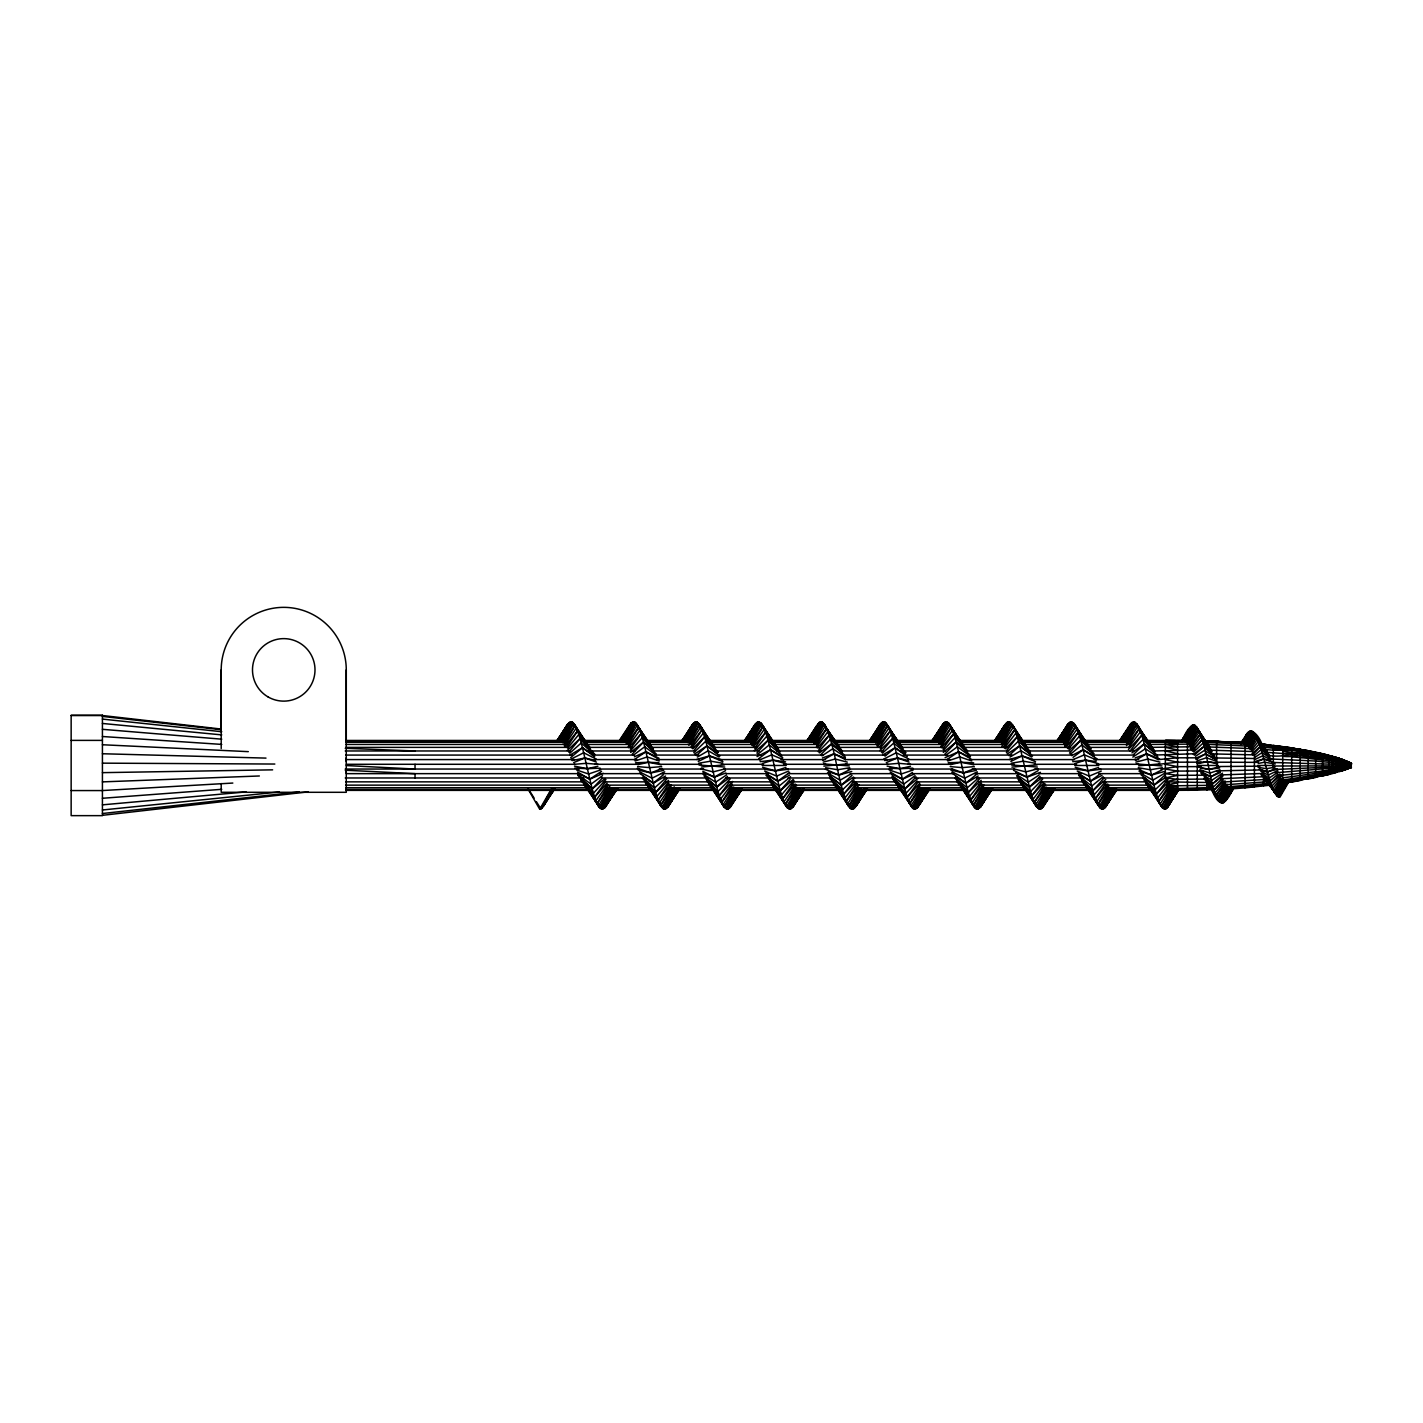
<?xml version="1.0" encoding="UTF-8"?>
<svg xmlns="http://www.w3.org/2000/svg" width="1423" height="1423" viewBox="0 0 1423 1423"><rect width="100%" height="100%" fill="white"/><g stroke="black" fill="none" stroke-linecap="round" stroke-linejoin="round"><path stroke-width="1.5" d="M221.205 783.557L221.205 792.291L346.269 792.309L346.269 669.877A62.523 62.523 0 0 0 283.728 607.354A62.523 62.523 0 0 0 221.205 669.877L221.205 748.569M626.422 732.329L631.296 722.777L634.96 722.173L647.554 741.294L636.188 723.293L624.146 741.934M587.059 787.862L598.336 805.916L602 809.225L605.664 806.681L611.908 795.119M900.812 789.658L913.406 808.762L917.07 808.175L921.944 798.623M876.764 731.635L881.655 722.546L885.319 722.35L899.798 743.767M1244.04 740.405C1248.167 723.275 1258.821 733.699 1262.699 746.399M712.781 789.231L724.111 807.037L727.776 809.189L730.212 807.357L741.098 789.783M1025.414 789.231L1036.744 807.037L1040.409 809.189L1042.846 807.357L1053.714 789.783M1127.105 730.977L1130.769 723.596L1134.433 721.835L1149.339 743.5L1136.87 723.916L1124.828 742.219M528.129 789.178L539.708 809.242L542.163 807.926L545.827 801.256M682.702 740.298L692.361 724.645L696.025 721.71L699.689 724.645L711.731 743.268M794.39 787.702L836.582 787.702L848.677 806.307L852.341 809.242L856.006 806.307L866.856 788.876M995.335 740.298L1004.994 724.645L1008.658 721.71L1012.322 724.645L1024.364 743.268M556.944 741.33L567.795 723.916L571.459 721.763L573.914 723.596L587.165 743.767M648.568 787.186L661.837 807.357L664.274 809.189L667.938 807.037L678.789 789.623M961.201 787.186L974.453 807.357L976.907 809.189L980.572 807.037L991.422 789.623M1168.621 805.56L1178.831 789.267L1167.714 807.09L1165.028 809.242L1161.31 806.307L1149.25 787.684M744.442 741.543L754.652 725.036L758.317 721.728L761.963 724.271L773.258 742.664M777.42 791.811L775.144 788.164L786.403 806.681L790.067 809.225L793.714 805.916L803.924 789.409M1057.076 741.543L1067.268 725.036L1070.932 721.728L1074.596 724.271L1085.874 742.664M1112.715 788.591L1100.246 808.175L1087.777 788.164L1101.455 809.029L1105.12 807.659L1111.363 797.04M1245.908 745.19L1253.023 731.618L1261.187 744.389M1243.328 742.788L1249.43 731.244L1241.247 743.891M1288.438 782.454L1279.953 797.165L1278.156 796.738L1286.285 781.476M622.865 742.023L633.751 721.728L636.01 725.41M612.886 788.929L602 809.225L614.469 788.965M737.452 788.822L726.548 809.118L724.289 805.436L726.548 809.118L739.035 788.965M810.914 742.13L821.818 721.835L836.76 743.571M935.48 742.023L946.366 721.728L948.821 723.293L960.187 741.294L948.821 723.293L936.779 741.934M925.501 788.929L914.615 809.225L927.085 788.965M1050.067 788.822L1039.181 809.118L1034.646 801.736M1123.547 742.13L1134.433 721.835L1141.246 732.898M536.4 801.7L540.936 808.922L551.341 789.605M686.722 741.596L697.252 722.03L702.909 731.244M747.786 741.294L758.317 721.728L746.968 740.173M800.58 789.658L790.067 809.225L802.536 788.929M848.197 803.177L851.114 808.922L861.644 789.338M863.974 789.605L853.569 808.922L866.038 788.662M999.355 741.596L1009.868 722.03L1013.283 727.562M1060.42 741.294L1070.932 721.728L1059.601 740.173M1113.195 789.658L1102.683 809.225L1115.152 788.929M1174.26 789.338L1163.747 808.922L1176.27 789.089M559.719 741.294L570.249 721.835L558.901 740.28M562.174 741.828L572.686 722.35L580.62 735.175M673.577 789.125L663.047 808.602L651.716 790.263M676.014 789.658L665.502 809.118L677.971 788.822M872.352 741.294L882.865 721.835L871.534 740.28M874.789 741.828L885.319 722.35L897.788 742.504M986.192 789.125L975.68 808.602L963.211 788.431M988.647 789.658L978.117 809.118L990.586 788.822M684.285 741.365L694.798 722.03L683.467 740.458M750.241 742.095L760.754 722.777L773.223 742.788L761.963 724.271L750.686 742.664M798.143 788.84L787.613 808.175L779.679 795.439M996.918 741.365L1007.431 722.03L996.1 740.458M1062.856 742.095L1073.369 722.777L1085.838 742.788L1074.596 724.271L1063.319 742.664M1110.758 788.84L1100.246 808.175L1092.882 794.941M1211.009 788.04C1219.724 810.487 1225.79 804.351 1233.848 787.435M1227.924 786.243L1218.906 800.687C1207.291 791.099 1204.143 689.123 1182.406 740.013L1187.476 733.468L1182.566 740.227M1185.572 741.614L1194.662 725.019L1196.885 728.701M1176.465 789.658L1165.935 808.94L1178.191 788.627M625.675 742.432L636.188 723.293L644.601 738.199M610.076 788.52L599.545 807.659L588.215 789.64M739.515 789.445L729.003 808.602L741.472 788.431M808.851 741.49L819.363 722.35L821.818 721.835L825.215 727.366M938.291 742.432L948.821 723.293L956.185 736.331M922.691 788.52L912.179 807.659L900.848 789.64L861.022 789.48M1052.148 789.445L1041.618 808.602L1054.087 788.431M1121.484 741.49L1131.996 722.35L1120.666 740.672M1243.257 743.678L1250.319 730.835M1184.292 740.405L1192.865 724.823L1182.833 741.33M1230.166 787.559L1221.592 803.123L1230.504 788.449M1231.962 787.435L1223.389 802.928L1232.3 788.2M621.833 739.8L631.296 722.777L619.966 740.974L625.124 734.09M614.949 789.267L604.437 808.175L616.906 788.164L605.664 806.681M734.624 788.129L724.111 807.037L711.607 787.381M813.743 742.824L824.255 723.916C837.026 749.761 836.368 780.249 848.677 806.307L860.719 788.378M934.466 739.8L943.929 722.777L946.366 721.728L935.036 740.138M927.583 789.267L917.07 808.175L929.539 788.164L918.28 806.681M1047.257 788.129L1036.744 807.037L1024.24 787.381M1126.358 742.824L1136.87 723.916L1144.234 736.74M689.177 743.268L699.689 724.645L708.672 739.942M746.399 740.067L755.862 723.293L744.531 741.312M803.017 789.018L792.504 807.659L803.835 789.64M859.19 787.684L848.677 806.307L839.695 790.992M1001.792 743.268L1012.322 724.645L1021.287 739.942M1059.032 740.067L1068.495 723.293L1057.164 741.312M1115.65 789.018L1105.12 807.659L1116.468 789.64M1171.823 787.684L1161.31 806.307L1151.207 789.089M1187.885 741.899L1196.458 726.744L1206.491 742.806M1246.406 745.705L1253.912 732.525L1262.201 745.705M1228.369 786.83L1219.796 801.843L1211.507 788.698M558.332 740.387L567.795 723.916L557.603 739.942L566.585 725.908M564.611 743.767L575.123 725.463L586.347 744.158M671.122 787.186L660.61 805.489L651.645 790.53L661.837 807.357L674.235 786.794M870.965 740.387L880.428 723.916L870.218 739.942L879.201 725.908M877.244 743.767L887.756 725.463L897.86 742.29L886.529 723.596L875.252 742.29M983.755 787.186L973.243 805.489L963.14 788.662L974.453 807.357L985.748 788.662M1182.495 741.098L1191.069 726.21L1182.157 740.405M1287.495 782.223L1278.156 796.738L1277.249 796.062L1285.841 781.138M560.84 740.12L571.459 721.763L573.594 725.428M539.708 809.242L551.288 789.178M685.406 740.102L696.025 721.71M664.274 809.189L675.961 788.982M727.776 809.189L739.462 788.982M809.972 740.12L820.591 721.763M873.473 740.12L884.092 721.763M852.341 809.242L863.921 789.178M942.702 724.271L932.51 740.956L943.929 722.777L932.599 740.974M998.039 740.102L1008.658 721.71M988.576 788.982L976.907 809.189L974.773 805.525M1040.409 809.189L1052.077 788.982M1122.605 740.12L1133.224 721.763M1184.203 741.276L1193.755 724.734M1165.028 809.242L1176.483 789.409M1243.791 743.642L1251.226 730.764M1222.482 803.195L1230.984 788.484M1232.692 788.324L1225.185 801.309L1234.097 787.097M621.904 740.227L632.524 721.923M603.21 809.029L614.896 788.893M747.858 742.041L759.526 721.923L762.71 727.402M800.509 788.893L788.84 809.029L785.656 803.55M934.537 740.227L945.157 721.923M915.843 809.029L927.529 788.893M1060.473 742.041L1072.159 721.923L1074.276 725.57M1113.142 788.893L1101.455 809.029L1097.222 801.718M1178.44 788.627L1167.714 807.09L1178.867 789.196M623.292 742.183L634.96 722.173L640.279 731.28M612.459 788.751L600.773 808.762L593.338 796.044M746.47 740.369L757.089 722.173M791.277 808.762L802.963 788.751M935.907 742.183L947.593 722.173L956.096 736.74M925.075 788.751L913.406 808.762L909.155 801.487M1059.103 740.369L1069.705 722.173M1103.91 808.762L1115.579 788.751M553.476 789.089L543.373 806.307L554.223 789.552M683.396 739.942L692.361 724.645L681.528 741.401L691.151 726.868M751.967 745.51L763.19 726.388L775.233 744.318M796.4 785.443L785.176 804.564L786.403 806.681L797.68 788.289M866.109 789.089L856.006 806.307L866.838 789.552M996.011 739.942L1004.994 724.645L994.143 741.401L1003.766 726.868M1064.6 745.51L1075.824 726.388L1087.866 744.318M1109.015 785.443L1097.809 804.564L1099.018 806.681L1110.296 788.289M558.403 740.583L569.022 722.546M666.711 808.406L678.397 788.555L667.938 807.037L679.269 789.231M737.007 788.555L725.339 808.406L715.787 792.166M811.359 742.397L823.028 722.546L828.346 731.564M871.036 740.583L881.655 722.546M979.344 808.406L991.031 788.555L980.572 807.037L991.902 789.231M1049.64 788.555L1037.954 808.406L1027.353 790.37M1123.974 742.397L1135.661 722.546L1144.145 736.972M1182.406 741.561L1191.958 725.321M1185.999 741.934L1195.551 725.694L1205.103 741.934M1166.824 808.211L1178.511 788.378M1229.187 788.235L1220.685 802.661L1215.384 793.643M1224.278 802.287L1232.78 787.862M542.163 807.926L553.44 788.982M683.431 740.085L693.588 723.026M687.184 741.97L698.462 723.026L708.618 740.085M840.868 792.771L849.905 807.926L861.182 788.982M854.778 807.926L866.056 788.982M996.064 740.085L1006.203 723.026M999.818 741.97L1011.095 723.026L1021.252 740.085M1156.881 798.463L1162.52 807.926L1173.797 788.982M628.539 744.211L638.625 727.402L637.415 725.036L626.12 743.091M608.332 784.873L597.109 803.55L598.336 805.916L609.613 787.862M941.154 744.211L951.258 727.402L950.03 725.036L938.753 743.091M919.827 786.741L909.742 803.55L910.951 805.916L922.246 787.862M562.619 742.29L573.914 723.596L585.191 742.29M730.212 807.357L742.29 789.018M818.154 723.596L807.997 740.422L819.363 722.35L808.033 740.672M1042.846 807.357L1054.905 789.018M1130.769 723.596L1119.919 740.102M1279.046 797.111L1287.975 782.419M1189.094 744.941L1198.255 729.963L1207.718 744.016M1184.63 741.419L1194.662 725.019L1196.796 728.896M1244.325 743.784L1252.115 731.031L1256.402 738.786M630.087 724.271L619.218 740.725M1249.643 748.445L1256.598 737.078L1254.819 733.752L1246.922 746.399M540.936 808.922L553.405 788.662M622.402 740.138L633.751 721.728M616.977 788.182L606.874 804.564L617.724 788.431M731.778 786.065L721.674 802.447L722.902 805.044L734.179 787.381M816.606 744.887L826.692 728.505L838.734 745.563M929.61 788.182L919.507 804.564L930.34 788.431M1045.514 784.251L1034.29 802.447L1035.517 805.044L1046.794 787.381M1129.222 744.887L1139.325 728.505L1138.098 725.908L1126.82 743.571M1227.142 784.322L1217.999 799.157L1209.71 786.99M810.47 740.156L821.818 721.835L823.917 725.712M1051.65 788.965L1039.181 809.118L1036.033 803.284M1123.103 740.156L1134.433 721.835M684.783 742.059L697.252 722.03L701.45 729.768M997.398 742.059L1009.868 722.03L1013.034 727.829M1246.726 734.446L1240.536 743.18M744.496 741.294L754.652 725.036M793.714 805.916L803.87 789.658M1057.111 741.294L1067.268 725.036M1106.347 805.916L1116.504 789.658L1113.942 793.447M1182.264 740.12L1190.162 727.473M1188.33 742.61L1197.348 728.185M1240.856 743.891L1247.633 733.058M1226.075 799.975L1233.972 787.346M1282.692 779.306L1274.563 792.291L1277.249 796.062L1276.342 792.718M1285.378 780.658L1276.36 795.101L1268.462 782.472M560.217 742.166L572.686 722.35L579.001 733.841M675.516 788.769L663.047 808.602L658.849 800.936M872.85 742.166L885.319 722.35L889.517 730.017M851.114 808.922L863.601 789.089M988.149 788.769L975.68 808.602L970.415 799.032M1241.425 743.215L1248.522 731.991M690.92 747.377L702.126 729.697L699.689 724.645L687.647 742.575M857.446 783.575L846.24 801.256L833.38 783.575M1003.535 747.377L1014.759 729.697L1012.322 724.645L1000.28 742.575M1116.539 789.409L1107.574 803.55L1117.197 789.534M1168.959 785.354L1158.856 801.256L1161.31 806.307L1173.352 788.378M1178.671 789.267L1169.51 803.657L1178.991 789.534M1229.276 786.919L1219.796 801.843L1212.289 788.787M748.285 742.344L760.754 722.777L767.068 734.126M800.082 788.591L787.613 808.175L781.298 796.827M1060.9 742.344L1073.369 722.777L1078.634 732.222M669.166 805.044L679.322 789.142M814.187 743.571L825.482 725.908M981.781 805.044L991.938 789.142M1186.978 741.561L1196.458 726.744L1205.032 741.561M611.605 789.018L599.545 807.659L593.249 796.471M924.221 789.018L912.179 807.659L903.765 792.753M544.6 804.066L554.223 789.374M688.874 745.261L700.916 726.868L711.749 743.411M858.282 787.524L847.45 804.066L836.617 787.524M857.233 804.066L866.856 789.374M1002.717 743.411L1013.532 726.868L1024.364 743.411M1172.107 785.692L1160.083 804.066L1149.25 787.524M1244.84 744.14L1253.023 731.618L1258.092 741.116M566.745 747.466L577.578 730.977L575.123 725.463L563.081 742.984M668.988 783.486L658.173 799.975L660.61 805.489L672.652 787.951M869.578 741.33L876.781 730.337M879.378 747.466L890.193 730.977L887.756 725.463L875.714 742.984M981.621 783.486L970.788 799.975L973.243 805.489L985.285 787.951M736.153 788.733L724.111 807.037L715.698 792.38M807.286 740.102L816.927 725.463L807.286 740.44M812.213 742.219L824.255 723.916L833.718 740.387M1048.787 788.733L1036.744 807.037L1027.281 790.548M931.852 740.725L941.492 726.388L931.852 741.223M564.308 745.812L576.351 727.936L587.183 744.016M671.425 785.14L659.383 803.017L648.568 786.919M732.667 803.017L742.29 788.716M876.942 745.812L888.984 727.936L899.798 744.016M984.058 785.14L972.016 803.017L961.183 786.919M1045.282 803.017L1054.923 788.716M1119.901 740.44L1128.332 727.936M1180.983 741.365L1189.272 729.127L1181.161 741.525M1234.079 787.844L1226.982 798.339L1233.901 787.702M547.019 799.495L554.241 788.876M754.813 748.249L765.627 732.329L763.19 726.388L751.148 743.464M793.554 782.703L782.739 798.623L785.176 804.564L797.218 787.488M1067.446 748.249L1078.26 732.329L1075.824 726.388L1063.781 743.464M1106.169 782.703L1095.354 798.623L1097.809 804.564L1109.851 787.488M1284.933 780.035L1275.453 793.838L1272.037 788.306M743.784 741.419L753.425 727.402M794.941 803.55L804.582 789.534M1056.417 741.419L1066.058 727.402M1190.251 748.658L1200.051 734.481L1210.155 747.715M1248.131 746.221L1255.709 735.282L1262.575 746.221M1226.839 786.385L1217.999 799.157L1211.133 788.217M619.218 741.223L627.632 729.092M608.101 801.861L616.533 789.729M753.585 744.674L764.418 729.092L775.25 744.674M795.991 784.535L783.948 801.861L773.116 786.279M920.734 801.861L929.148 789.729M1065.009 746.417L1077.033 729.092L1087.866 744.674M1107.414 786.279L1096.582 801.861L1085.749 786.279M1189.521 745.937L1199.144 732.062L1208.767 745.937M1225.523 785.194L1217.11 797.325L1208.678 785.194M1224.776 782.863L1216.203 795.155L1206.74 782.863M1188.152 744.407L1198.255 729.963L1207.398 744.407M1250.159 749.619L1257.505 739.16L1256.598 737.078L1248.665 747.306M556.927 740.44L565.358 728.505M670.375 802.447L680.016 788.804M869.56 740.44L876.781 730.212M983.008 802.447L992.649 788.804M605.486 781.903L594.672 797.182L597.109 803.55L609.951 785.87M630.247 749.049L641.079 733.77L638.625 727.402L627.063 743.304M807.268 741.17L814.49 730.977L806.77 741.241M918.12 781.903L907.287 797.182L909.742 803.55L921.304 787.648M942.88 749.049L953.695 733.77L951.258 727.402L939.696 743.304M1119.901 741.17L1125.913 732.667M1282.248 778.399L1273.674 790.476L1274.563 792.291L1283.831 780.124M628.255 746.47L639.852 730.319L651.449 746.47M607.496 784.482L595.881 800.633L584.284 784.482M744.46 741.081L752.198 730.319M796.169 800.633L803.906 789.872M940.87 746.47L952.485 730.319L964.082 746.47M920.112 784.482L908.514 800.633L893.039 779.11M1057.093 741.081L1064.831 730.319M1230.006 792.433L1233.67 787.346M547.108 799.495L554.81 788.876M682.204 740.298L689.924 729.697M858.443 801.256L867.443 788.876M994.837 740.298L1002.539 729.697M1176.216 792.113L1178.671 788.769M729.59 781.672L719.238 795.653L721.674 802.447L733.236 787.044M818.776 749.281L829.129 735.3L841.527 749.903M925.839 793.376L928.419 789.872M1042.205 781.672L1031.853 795.653L1034.29 802.447L1045.869 787.044M1130.111 751.024L1141.762 735.3L1139.325 728.505L1126.482 745.616M557.691 740.28L562.85 733.361M674.182 795.848L679.34 788.947M732.062 783.771L720.447 799.299L708.85 783.771M816.322 747.182L827.919 731.635L839.517 747.182M870.325 740.28L874.184 735.086M985.516 797.574L991.973 788.947M1044.678 783.771L1033.08 799.299L1021.465 783.771M1128.937 747.182L1140.535 731.635L1152.15 747.182M733.877 799.975L741.596 789.712M815.13 743.909L826.692 728.505L837.507 744.994M1046.51 799.975L1054.212 789.712M1119.403 741.241L1125.824 732.685M1176.359 792.131L1178.884 788.787M1230.13 792.362L1234.186 787.097M694.228 750.206L704.581 736.883L702.126 729.697L690.564 744.549M854.156 780.747L843.786 794.07L830.018 778.612M1006.844 750.206L1017.196 736.883L1014.759 729.697L1001.917 746.203M1168.07 779.075L1156.419 794.07L1158.856 801.256L1170.418 786.403M1240.874 743.357L1244.929 738.128M548.335 796.257L553.494 789.64M620.001 740.583L625.142 733.983M609.329 798.623L611.89 795.315M614.469 792.024L617.031 788.716M682.257 741.312L684.837 738.003M691.756 747.929L703.353 733.041L714.951 747.929M856.61 783.006L845.013 797.912L833.416 783.006M859.083 784.749L846.24 801.256L835.408 785.336M925.804 793.66L929.664 788.716M994.873 741.312L1000.031 734.695M1004.371 747.929L1015.986 733.041L1027.584 747.929M1169.244 783.006L1157.646 797.912L1146.031 783.006M1225.683 783.237L1216.203 795.155L1208.856 784.945M1190.571 746.275L1200.051 734.481L1208.625 746.275M565.18 746.257L577.578 730.977L590.42 748.071M670.553 784.696L658.173 799.975L645.331 782.863M745.474 740.565L749.601 735.478M801.523 792.077L804.262 788.68M877.813 746.257L890.193 730.977L903.036 748.071M983.186 784.696L970.788 799.975L956.665 781.156M567.688 748.124L578.787 734.535L577.578 730.977L588.393 746.257M668.063 782.828L656.946 796.418L658.173 799.975L647.358 784.696M880.303 748.124L891.421 734.535L890.193 730.977L901.008 746.257M980.678 782.828L969.579 796.418L970.788 799.975L959.974 784.696M1182.406 741.223L1185.181 737.826M1191.229 749.103L1200.941 737.203L1210.653 749.103M1225.025 780.782L1215.313 792.682L1206.971 782.49L1165.348 781.85L1177.586 779.306L1205.05 779.092M1251.457 749.974L1258.394 741.472L1257.505 739.16L1266.986 751.362M1229.668 791.615L1232.443 788.217M1281.091 778.221L1272.767 788.413L1273.674 790.476L1264.193 778.399M568.791 752.216L580.015 738.555L578.787 734.535L589.905 748.124M666.942 778.737L655.736 792.398L656.946 796.418L645.846 782.828M881.424 752.216L892.648 738.555L891.421 734.535L902.52 748.124M979.575 778.737L968.351 792.398L969.579 796.418L957.074 781.12M1192.599 751.237L1201.848 740.156L1212.04 751.237M1222.98 779.768L1214.406 789.943L1204.214 778.986M753.247 746.95L765.627 732.329L778.488 748.836M795.119 784.002L782.739 798.623L771.177 783.771M1065.88 746.95L1078.26 732.329L1091.103 748.836M1107.752 784.002L1095.354 798.623L1082.512 782.116M754.368 750.615L766.855 736.082L765.627 732.329L775.997 746.328M793.998 780.338L781.512 794.87L782.739 798.623L772.369 784.624M1068.371 748.996L1079.488 736.082L1078.26 732.329L1088.613 746.328M1105.244 781.956L1094.145 794.87L1095.354 798.623L1085.002 784.624M756.858 753.141L768.082 740.28L766.855 736.082L779.359 750.615M790.103 779.413L780.284 790.672L781.512 794.87L770.412 781.956M1069.491 753.141L1080.697 740.28L1079.488 736.082L1090.587 748.996M1104.141 777.812L1092.917 790.672L1094.145 794.87L1081.64 780.338M628.681 747.698L641.079 733.77L653.459 749.049M607.052 783.255L594.672 797.182L580.904 780.195M941.315 747.698L953.695 733.77L967.462 750.757M919.685 783.255L907.287 797.182L894.907 781.903M1252.809 754.848L1260.191 746.719L1258.394 741.472L1266.737 751.664M631.189 749.921L642.289 737.701L641.079 733.77L651.432 747.111M605.949 779.519L593.444 793.234L594.672 797.182L584.319 783.842M943.805 749.921L954.922 737.701L953.695 733.77L964.047 747.111M917.177 781.031L906.077 793.234L907.287 797.182L893.057 778.843M1279.846 774.041L1270.97 783.611L1272.767 788.413L1264.442 778.221M602.036 778.345L592.217 788.893L593.444 793.234L580.958 779.519M632.292 754.101L643.516 742.059L642.289 737.701L653.406 749.921M916.074 776.851L904.85 788.893L906.077 793.234L893.573 779.519M944.925 754.101L956.149 742.059L954.922 737.701L967.409 751.433M732.578 781.458L719.238 795.653L706.84 781.049M817.282 747.911L829.129 735.3L838.947 747.253M1043.717 783.024L1031.853 795.653L1018.085 779.413M1128.421 749.494L1141.762 735.3L1154.16 749.903M1282.07 775.446L1271.877 786.119L1264.727 777.865M1252.009 751.522L1259.302 743.998L1266.452 752.144M730.035 779.128L718.01 791.544L719.238 795.653L709.419 783.682M818.332 751.824L830.356 739.409L842.398 751.824M1042.668 779.128L1030.643 791.544L1031.853 795.653L1022.034 783.682M1132.459 750.259L1142.989 739.409L1141.762 735.3L1151.581 747.253M1223.157 781.014L1214.406 789.943L1205.832 780.266M1191.638 750.472L1201.848 740.156L1210.422 749.725M692.716 748.783L704.581 736.883L718.348 752.34M855.65 782.17L843.786 794.07L833.967 782.792M1005.35 748.783L1017.196 736.883L1029.594 750.793M1168.283 782.17L1156.419 794.07L1144.021 780.16M727.491 776.371L716.783 787.044L718.01 791.544L705.968 779.128M820.875 754.581L831.583 743.909L841.669 752.376M1040.124 776.371L1029.416 787.044L1030.643 791.544L1018.601 779.128M1133.491 754.581L1144.199 743.909L1142.989 739.409L1155.014 751.824M693.766 752.731L705.79 741.152L704.581 736.883L714.399 748.16M854.6 778.221L842.576 789.783L830.534 778.221M1006.381 752.731L1018.423 741.152L1017.196 736.883L1027.015 748.16M1193.719 752.038L1202.737 743.357L1211.756 752.038M1167.234 778.221L1155.191 789.783L1156.419 794.07L1146.6 782.792M1222.535 778.274L1213.517 786.955L1204.481 778.274M567.172 750.597L580.015 738.555L594.832 754.315M668.579 780.338L655.736 792.398L642.378 778.203M879.788 750.597L892.648 738.555L905.989 752.731M981.194 780.338L968.351 792.398L955.011 778.203M696.309 755.631L707.018 745.794L705.79 741.152L717.832 752.731M852.057 775.304L841.349 785.158L829.573 776.246M1008.943 755.631L1019.651 745.794L1018.423 741.152L1030.448 752.731M1164.69 775.304L1153.982 785.158L1155.191 789.783L1143.167 778.221M1194.288 755.222L1203.627 746.755L1212.218 753.745M1221.966 775.375L1212.609 783.753L1204 776.762M569.751 753.194L581.242 742.966L580.015 738.555L589.834 749.103M666 777.741L654.509 787.968L655.736 792.398L644.512 780.338M882.367 753.194L893.857 742.966L892.648 738.555L902.449 749.103M978.615 777.741L967.124 787.968L968.351 792.398L957.128 780.338M1254.855 755.044L1261.098 749.601L1260.191 746.719L1251.938 753.745M756.84 750.081L768.082 740.28L778.79 750.97M793.145 779.466L780.284 790.672L769.576 779.982M1069.456 750.081L1080.697 740.28L1091.405 750.97M1105.76 779.466L1092.917 790.672L1082.209 779.982M1280.896 774.966L1270.97 783.611L1261.045 774.841M1277.872 774.165L1270.081 780.907L1270.97 783.611L1265.065 777.314M570.676 757.605L582.452 747.733L581.242 742.966L594.369 754.67M663.385 774.752L653.282 783.219L654.509 787.968L643.018 777.741M884.981 756.2L895.085 747.733L893.857 742.966L905.348 753.194M977.69 773.329L965.915 783.219L967.124 787.968L955.651 777.741M757.819 754.226L769.292 744.852L768.082 740.28L779.929 752.162M790.548 776.727L779.075 786.101L780.284 790.672L768.438 778.79M1070.434 754.226L1081.925 744.852L1080.697 740.28L1094.038 753.639M1103.181 776.727L1091.69 786.101L1092.917 790.672L1081.053 778.79M630.674 752.376L643.516 742.059L654.224 751.913M605.077 778.577L592.217 788.893L581.509 779.039M943.289 752.376L956.149 742.059L966.857 751.913M917.693 778.577L904.85 788.893L892.612 777.634M758.744 758.619L770.519 749.725L769.292 744.852L780.782 754.226M789.623 772.333L777.847 781.227L779.075 786.101L765.948 775.393M1073.049 757.356L1083.152 749.725L1081.925 744.852L1093.415 754.226M1100.566 773.596L1090.48 781.227L1091.69 786.101L1078.563 775.393M1222.944 776.033L1212.609 783.753L1204.819 777.314M602.498 775.677L591.007 784.18L592.217 788.893L577.774 775.339M633.253 755.275L644.744 746.755L643.516 742.059L656.359 754.101M915.114 775.677L903.623 784.18L904.85 788.893L892.008 776.851M945.868 755.275L957.359 746.755L956.149 742.059L968.992 754.101M1193.292 754.386L1203.627 746.755L1214.691 755.809M729.056 778.061L716.783 787.044L706.697 778.577M819.31 752.892L831.583 743.909L844.426 755.097M1041.672 778.061L1029.416 787.044L1017.641 777.154M1131.943 752.892L1144.199 743.909L1154.302 752.376M1259.889 744.033C1290.536 748.285 1322.856 750.383 1351.334 763.439C1323.337 752.963 1293.027 750.455 1263.535 747.182L1263.535 744.371L1307.186 750.508L1336.909 757.605L1351.85 763.813L1343.721 759.846L1323.675 754.065L1287.904 747.235L1259.889 744.193M601.555 771.302L589.78 779.199L578.556 773.614M634.178 759.651L645.953 751.753L659.045 758.263M912.499 772.422L902.413 779.199L891.189 773.614M946.811 759.651L958.586 751.753L969.81 757.338M726.388 775.055L715.573 782.223L702.926 773.845M821.978 755.898L832.793 748.729L845.44 757.107M1039.021 775.055L1028.189 782.223L1017.356 775.055M1132.797 757.107L1145.426 748.729L1158.055 757.107M1195.516 756.289L1204.534 750.312L1215.367 757.498M1222.553 773.169L1211.72 780.338L1200.887 773.169M1254.766 757.41L1261.988 752.625L1271.024 758.601M1278.21 772.049L1269.174 778.043L1261.952 773.258M694.762 753.905L707.018 745.794L717.121 753.443M853.604 777.047L841.349 785.158L828.506 774.841M1007.377 753.905L1019.651 745.794L1031.426 754.706M1166.237 777.047L1153.982 785.158L1143.879 777.509M1282.71 777.865L1328.869 771.568L1351.334 766.499L1275.204 772.796M570.196 754.937L582.452 747.733L594.227 755.649M665.555 776.015L653.282 783.219L643.196 776.424M882.811 754.937L895.085 747.733L905.17 754.528M978.17 776.015L965.915 783.219L955.811 776.424M697.412 757.054L708.245 750.721L719.077 757.054M725.57 770.59L714.346 777.154L703.122 772.564M822.796 760.362L834.02 753.799L845.244 758.388M850.954 773.899L840.121 780.213L827.492 772.849M1010.028 757.054L1020.86 750.721L1031.693 757.054M1038.185 770.59L1026.979 777.154L1015.755 772.564M1135.429 760.362L1146.653 753.799L1159.745 759.153M1165.384 772.849L1152.755 780.213L1140.125 772.849M1195.907 759.491L1205.423 753.994L1214.957 758.601M1220.347 771.337L1210.813 776.78L1201.297 772.12M1277.071 775.731L1322.572 771.053L1351.334 766.179L1273.318 769.541L1273.318 745.456L1289.878 747.698M757.036 756.627L770.519 749.725L781.743 756.289M789.409 775.322L777.847 781.227L766.623 774.663M1071.59 755.631L1083.152 749.725L1094.358 756.289M1102.042 775.322L1090.48 781.227L1079.257 774.663M571.05 759.117L583.679 752.767L596.308 759.117M664.701 771.835L652.072 778.185L639.425 771.835M883.665 759.117L896.294 752.767L908.941 759.117M977.316 771.835L964.687 778.185L952.058 771.835M698.248 761.465L709.454 755.88L722.084 759.918M850.118 769.487L838.912 775.073L828.382 771.711M1010.864 761.465L1022.088 755.88L1032.6 759.242M1162.751 769.487L1151.527 775.073L1138.916 771.035M1277.747 770.554L1268.284 775.037L1260.653 771.053M1350.107 766.392L1351.334 765.841L1273.318 766.019M1255.317 759.295L1262.895 755.755L1270.508 759.686M1220.294 772.582L1210.813 776.78L1199.447 770.91M1195.96 758.139L1205.423 753.994L1216.807 759.935M634.391 756.769L645.953 751.753L658.226 758.921M603.281 773.329L589.78 779.199L577.525 772.013M945.103 757.605L958.586 751.753L970.842 758.921M913.975 774.183L902.413 779.199L890.14 772.013M759.704 759.9L771.746 754.848L783.771 759.9M788.662 771.053L776.62 776.104L764.596 771.053M1072.337 759.9L1084.362 754.848L1096.404 759.9M1101.277 771.053L1089.253 776.104L1077.211 771.053M573.682 762.568L584.906 757.997L595.419 760.398M662.069 768.384L650.845 772.956L638.216 770.074M886.298 762.568L897.522 757.997L908.034 760.398M974.684 768.384L963.478 772.956L950.849 770.074M1257.701 761.412L1263.784 758.957L1273.71 762.212M1275.506 768.687L1267.377 771.906L1259.444 769.345M1350.107 765.93L1351.334 765.112L1350.107 765.449M1286.303 782.881L1328.869 774.468L1351.334 767.388L1322.572 775.588L1284.507 782.579M1300.177 780L1332.568 773.24L1351.334 767.388L1339.114 771.782L1339.114 758.352L1300.177 749.796L1335.984 757.836L1351.334 763.884L1339.114 758.53M1339.114 758.406L1341.96 759.331L1341.96 770.964L1348.577 768.598L1348.577 761.892L1332.568 756.431L1332.568 773.543L1335.984 772.653L1335.984 757.41M1350.107 767.21L1351.334 766.481L1350.107 766.837M725.908 773.009L714.346 777.154L702.784 771.248M822.458 757.943L834.02 753.799L845.582 759.704M1040.462 772.333L1026.979 777.154L1013.478 770.27M1135.092 757.943L1146.653 753.799L1158.215 759.704M600.595 769.95L588.571 774.005L576.528 769.95M635.138 761.003L647.18 756.929L659.205 761.003M913.228 769.95L901.186 774.005L889.162 769.95M947.771 761.003L959.814 756.929L971.838 761.003M1198.308 760.487L1206.33 757.783L1216.363 761.18M1219.956 769.701L1209.924 773.098L1199.891 769.701M762.443 763.457L772.956 760.113L785.585 761.856M785.923 767.477L775.41 770.839L764.88 769.381M1075.076 763.457L1085.589 760.113L1096.101 761.572M1098.556 767.477L1088.026 770.839L1077.513 769.381M1269.405 785.265L1245.036 787.88L1245.036 742.931L1206.989 741.205L1246.726 742.717M1282.71 780.017L1322.572 773.899L1351.334 767.193L1350.107 767.958L1350.107 762.675L1339.114 758.833M1344.486 769.683L1351.334 767.193L1346.709 768.616M1277.303 768.989L1267.377 771.906L1259.248 768.989M1255.851 761.216L1263.784 758.957L1271.913 761.767M696.612 759.473L709.454 755.88L722.955 761.732M851.754 771.479L838.912 775.073L825.411 769.203M1009.245 759.473L1022.088 755.88L1035.57 761.732M1164.388 771.479L1151.527 775.073L1139.965 770.039M1339.114 771.124L1341.96 770.394L1282.71 781.707L1282.71 746.666M725.161 768.847L713.119 771.889L701.094 768.847M823.206 762.105L835.248 759.046L847.272 762.105M1037.776 768.847L1025.752 771.889L1013.71 768.847M1135.839 762.105L1147.863 759.046L1159.905 762.105M1346.709 768.118L1348.577 767.655M1332.568 772.707L1335.984 771.906M597.856 766.303L587.343 768.687L574.714 768.118M637.878 764.649L648.408 762.248L658.92 762.746M910.489 766.303L899.959 768.687L889.446 768.207M950.511 764.649L961.023 762.248L973.652 762.835M1198.646 763.546L1207.22 761.625L1215.793 762.746M1219.742 766.908L1209.016 769.309L1200.443 768.153M1269.405 755.56C1284.987 758.121 1299.982 750.793 1315.67 753.069M1187.458 742.13L1165.348 742.255L1165.348 777.972L1177.586 775.357L1205.05 775.197M1203.093 770.999L1177.586 771.088L1165.348 773.65L1177.586 775.357M1282.71 756.289C1296.033 757.997 1309.107 752.02 1322.572 754.528L1315.67 752.696M572.046 760.558L584.906 757.997L596.468 762.105M663.687 770.394L650.845 772.956L637.362 768.153M884.679 760.558L897.522 757.997L909.084 762.105M976.32 770.394L963.478 772.956L951.898 768.829M1319.121 775.535L1322.572 774.859M1160.901 769.043L1177.586 766.659L1201.154 766.623M1258.252 763.439L1264.691 762.212L1275.221 764.026M1167.376 784.749L1177.586 782.81M1275.061 767.104L1266.488 768.722L1258.057 767.282M1291.675 756.894L1300.177 757.534L1322.572 755.4M1158.678 764.293L1177.586 762.177L1201.154 762.177M698.64 763.226L710.682 761.18L722.706 763.226M849.727 767.726L837.685 769.772L825.66 767.726M1011.273 763.226L1023.315 761.18L1035.339 763.226M1162.342 767.726L1150.318 769.772L1138.275 767.726M1273.318 762.479L1351.334 764.791L1335.984 761.412L1300.177 757.534M1291.675 781.44L1298.061 780.355M1332.568 756.502L1335.984 757.463M1265.492 752.251L1282.71 753.496L1308.199 751.629L1263.535 745.545M1169.421 787.044L1177.586 785.745L1210.831 785.3M1308.199 758.228L1322.572 756.574L1351.334 763.689L1341.96 759.331M1158.678 759.58L1177.586 757.801L1197.277 757.836L1197.277 790.192L1173.513 790.37M724.52 764.827L701.379 767.033M823.846 766.125L846.987 763.92M1037.154 764.827L1011.913 767.122M1138.578 765.841L1159.603 763.92M1315.67 758.939L1322.572 758.014L1351.334 764.453L1315.67 761.038L1269.405 758.904M1300.177 749.494L1291.675 747.964L1291.675 782.027L1300.177 780.516L1300.177 749.37L1328.869 755.524L1328.869 774.468L1322.572 775.926L1322.572 753.905L1273.318 745.456M1219.547 768.029L1209.016 769.309L1198.504 767.175M1226.893 788.36L1269.405 784.642M760.113 761.661L772.956 760.113L785.816 763.689M788.253 769.292L775.41 770.839L762.55 767.264M1072.746 761.661L1085.589 760.113L1098.431 763.689M1100.886 769.292L1088.026 770.839L1075.183 767.264M1263.535 785.3L1267.448 784.82M1196.707 762.87L1207.22 761.625L1217.75 763.76M1171.467 788.751L1210.831 787.524M1154.231 755.079L1195.302 753.728M102.42 815.326L308.115 791.864M1269.405 783.361L1226.893 786.866M1263.535 749.387L1273.318 750.188L1291.675 748.925M102.42 813.529L299.364 791.882M1267.448 781.725L1224.829 784.784M102.42 809.989L279.246 791.988M1273.318 750.188L1300.177 750.241M102.42 804.849L246.09 791.899M1246.922 786.937L1254.41 786.261M1267.448 779.324L1222.766 782.045M574.092 764.347L586.116 763.333L598.158 764.347M661.659 766.606L649.617 767.62L637.593 766.606M886.707 764.347L898.749 763.333L910.773 764.347M974.275 766.606L962.25 767.62L950.208 766.606M1154.249 750.97L1195.302 749.992M102.42 798.285L221.775 789.32M1245.036 787.862L1231.02 788.893L1231.02 742.077L1204.872 740.778M1173.513 789.836L1210.831 789.054M102.42 790.548L232.838 783.059M1231.02 742.077L1245.036 742.77L1216.594 741.49M1149.784 747.377L1193.346 746.737M1263.535 773.436L1220.721 774.93M1273.318 748.107L1282.71 747.698M635.547 762.781L648.408 762.248L661.25 764.809M600.186 768.171L587.343 768.687L574.501 766.143M948.18 762.781L961.023 762.248L973.866 764.809M912.819 768.171L899.959 768.687L887.116 766.143M1177.586 740.707L1187.458 740.938L1187.458 790.316L1212.752 789.747M102.42 781.885L259.36 775.98M1149.784 744.442L1191.389 744.104M1261.721 769.914L1216.594 770.875M1220.721 778.737L1263.535 776.745L1263.535 786.012M1263.535 744.531L1266.274 744.46L1263.535 744.371M102.42 772.653L272.629 769.843M1259.889 766.197L1216.594 766.552L1216.594 741.294L1217.786 741.116L1206.989 741.027L1206.989 744.318L1250.657 746.186M1348.577 763.671L1351.334 764.436L1350.107 764.062M1147.578 740.921L1187.458 740.938M71.15 715.52L102.42 715.52L220.583 728.985M71.15 740.387L102.42 740.387M345.682 740.458L561.142 740.458M583.359 740.458L623.345 740.458M647.785 740.458L685.548 740.458M707.747 740.458L749.957 740.458M769.95 740.458L812.159 740.458M832.153 740.458L874.345 740.458M896.561 740.458L936.547 740.458M958.764 740.458L998.75 740.458M1020.949 740.458L1063.159 740.458M1083.152 740.458L1125.362 740.458M1145.355 740.458L1183.047 740.494L1165.348 740.458L1175.54 740.672M345.682 740.921L563.366 740.921M583.359 740.921L627.792 740.921M647.785 740.921L689.977 740.921M709.97 740.921L752.18 740.921M772.173 740.921L814.383 740.921M834.376 740.921L876.568 740.921M896.561 740.921L940.994 740.921M958.764 740.921L1003.179 740.921M1023.173 740.921L1065.382 740.921M1085.375 740.921L1127.585 740.921M345.682 742.255L565.589 742.255M585.582 742.255L627.792 742.255M647.785 742.255L689.977 742.255M709.97 742.255L754.403 742.255M774.397 742.255L816.606 742.255M836.582 742.255L878.791 742.255M898.785 742.255L940.994 742.255M960.987 742.255L1003.179 742.255M1023.173 742.255L1067.606 742.255M1085.375 742.255L1127.585 742.255M1147.578 742.255L1165.348 742.255L1177.586 744.033M345.682 744.442L567.813 744.442M587.806 744.442L630.015 744.442M650.009 744.442L692.201 744.442M709.97 744.442L754.403 744.442M774.397 744.442L816.606 744.442M836.582 744.442L878.791 744.442M898.785 744.442L943.218 744.442M960.987 744.442L1005.403 744.442M1023.173 744.442L1067.606 744.442M1085.375 744.442L1129.809 744.442M345.682 747.377L567.813 747.377M587.806 747.377L632.239 747.377M650.009 747.377L694.424 747.377M714.417 747.377L756.627 747.377M776.62 747.377L818.812 747.377M836.582 747.377L881.015 747.377M901.008 747.377L943.218 747.377M963.211 747.377L1007.626 747.377M1025.396 747.377L1069.829 747.377M1087.599 747.377L1129.809 747.377M345.238 750.97L570.427 750.97M588.179 750.97L634.8 750.97M652.552 750.97L694.744 750.97M714.72 750.97L759.117 750.97M776.869 750.97L821.267 750.97M841.242 750.97L883.416 750.97M901.186 750.97L945.584 750.97M965.559 750.97L1007.733 750.97M1027.708 750.97L1069.883 750.97M1089.876 750.97L1134.256 750.97M345.682 755.079L572.259 755.079M592.253 755.079L634.445 755.079M654.438 755.079L698.871 755.079M718.864 755.079L761.074 755.079M778.843 755.079L823.259 755.079M843.252 755.079L885.462 755.079M903.231 755.079L947.647 755.079M967.64 755.079L1012.073 755.079M1029.843 755.079L1072.053 755.079M1092.046 755.079L1134.238 755.079M345.682 759.58L574.483 759.58M594.476 759.58L636.668 759.58M656.661 759.58L698.871 759.58M718.864 759.58L761.074 759.58M781.067 759.58L825.482 759.58M845.475 759.58L887.685 759.58M907.678 759.58L949.87 759.58M969.863 759.58L1012.073 759.58M1032.066 759.58L1074.276 759.58M1094.251 759.58L1138.685 759.58M346.269 764.293L574.874 764.293M594.85 764.293L639.247 764.293M659.223 764.293L701.397 764.293M721.372 764.293L763.546 764.293M783.539 764.293L825.714 764.293M845.689 764.293L887.863 764.293M907.838 764.293L952.236 764.293M972.211 764.293L1014.386 764.293M1034.379 764.293L1076.553 764.293M1096.528 764.293L1138.702 764.293M762.159 765.467L786.225 765.467M1074.774 765.467L1098.841 765.467M1198.095 765.467L1218.159 765.467M1257.558 765.467L1273.603 765.467M345.238 769.043L579.303 769.043M599.279 769.043L639.247 769.043M659.223 769.043L703.62 769.043M723.596 769.043L765.77 769.043M785.745 769.043L827.919 769.043M847.912 769.043L892.31 769.043M910.062 769.043L952.236 769.043M972.211 769.043L1014.386 769.043M1034.379 769.043L1078.776 769.043M1098.752 769.043L1140.926 769.043M579.303 773.65L346.269 773.65L346.269 769.665M599.279 773.65L641.453 773.65M661.446 773.65L705.844 773.65M725.819 773.65L767.993 773.65M787.968 773.65L830.143 773.65M850.118 773.65L892.31 773.65M912.285 773.65L954.459 773.65M974.435 773.65L1018.832 773.65M1038.808 773.65L1080.982 773.65M1098.752 773.65L1143.149 773.65M345.238 777.972L583.75 777.972M601.502 777.972L645.9 777.972M663.652 777.972L708.049 777.972M725.819 777.972L770.217 777.972M787.968 777.972L832.366 777.972M852.341 777.972L894.516 777.972M914.509 777.972L956.683 777.972M976.658 777.972L1018.832 777.972M1038.808 777.972L1083.205 777.972M1103.181 777.972L1145.355 777.972M345.682 781.85L583.359 781.85M603.352 781.85L647.785 781.85M665.555 781.85L707.747 781.85M727.74 781.85L772.173 781.85M789.943 781.85L832.153 781.85M852.146 781.85L896.561 781.85M916.554 781.85L958.764 781.85M978.757 781.85L1020.949 781.85M1040.942 781.85L1083.152 781.85M1103.145 781.85L1145.355 781.85M345.682 785.14L585.582 785.14M605.575 785.14L647.785 785.14M667.778 785.14L709.97 785.14M729.963 785.14L774.397 785.14M792.166 785.14L836.582 785.14M854.369 785.14L898.785 785.14M918.778 785.14L960.987 785.14M978.757 785.14L1023.173 785.14M1043.166 785.14L1085.375 785.14M1105.369 785.14L1149.784 785.14M345.682 787.702L587.806 787.702M607.799 787.702L650.009 787.702M670.002 787.702L714.417 787.702M732.187 787.702L774.397 787.702M856.575 787.702L901.008 787.702M918.778 787.702L963.211 787.702M983.204 787.702L1025.396 787.702M1045.389 787.702L1087.599 787.702M1107.592 787.702L1149.784 787.702M345.682 789.48L587.806 789.48M607.799 789.48L650.009 789.48M672.207 789.48L714.417 789.48M734.41 789.48L776.62 789.48M796.613 789.48L838.805 789.48M921.001 789.48L963.211 789.48M983.204 789.48L1027.619 789.48M1047.613 789.48L1089.822 789.48M1109.815 789.48L1152.007 789.48M345.682 790.37L587.806 790.37M612.246 790.37L650.009 790.37M674.431 790.37L714.417 790.37M736.634 790.37L776.62 790.37M798.837 790.37L838.805 790.37M861.022 790.37L901.008 790.37M923.225 790.37L963.211 790.37M987.633 790.37L1027.619 790.37M1047.613 790.37L1089.822 790.37M1112.039 790.37L1152.007 790.37M71.15 790.565L102.42 790.565M1216.594 762.194L1258.074 762.354M102.42 763.155L274.835 764.044M1212.752 757.925L1254.41 758.495M1171.467 789.534L1177.586 790.37M1210.831 753.852L1254.41 754.884L1254.41 787.008M1208.91 750.134L1252.542 751.504M1208.91 746.95L1252.542 748.64M1169.421 787.808L1177.586 788.022L1177.586 742.095L1165.348 740.921M1206.989 742.397L1248.789 744.318M102.42 753.745L265.994 758.103M1206.989 741.027L1245.036 742.931M1206.989 741.685L1220.721 742.112M345.238 748.302L415.036 750.97M1136.248 763.902L1161.933 765.93M1037.367 767.05L1011.682 765.023M823.615 763.902L849.318 765.93M724.752 767.05L699.049 765.023M102.42 744.745L248.314 751.646M1167.376 785.229L1177.586 785.745M346.269 765.556L415.036 769.043L415.036 764.293M345.238 770.217L415.036 773.65L415.036 777.972M1237.032 742.895L1243.026 743.251M102.42 736.509L221.775 744.407M1322.572 753.994L1328.869 755.524M102.42 729.323L221.775 739.177M1282.71 753.496L1322.572 758.014M1259.889 744.603L1263.535 744.923M102.42 723.453L221.775 734.891M1346.709 761.625L1350.107 763.03M102.42 719.095L221.775 731.724M1269.405 745.563L1277.071 746.452M1165.348 777.972L1177.586 779.306M1282.71 751.095L1322.572 756.574M102.42 716.409L220.583 729.643M1350.107 765.005L1351.334 765.147L1350.107 764.525M1348.737 761.928L1351.334 763.528L1348.577 762.07L1350.107 762.746M1282.71 747.146L1286.303 747.662M1295.926 749.103L1291.675 748.427L1295.926 749.441M1165.348 769.043L1177.586 771.088M1165.348 744.442L1177.586 746.666M1165.348 764.293L1177.586 766.659M1322.572 754.688L1308.199 751.219M1165.348 747.377L1177.586 749.921M1165.348 759.58L1177.586 762.177M1165.348 750.97L1177.586 753.674M1165.348 755.079L1177.586 757.801M1332.568 757.036L1335.984 757.943M1348.577 762.354L1350.107 762.817L1348.577 762.123M1348.577 762.71L1350.107 763.315M1097.169 758.975L1083.152 749.725L1090.48 781.227L1078.207 773.134M782.775 757.819L770.519 749.725L777.847 781.227L765.592 773.134M951.898 772.956L965.915 783.219L957.359 746.755L970.486 756.485M907.34 756.716L895.085 747.733L903.623 784.18L892.15 775.677M641.026 774.237L653.282 783.219L644.744 746.755L656.216 755.275M594.725 756.716L582.452 747.733L591.007 784.18L577.88 774.468M1261.454 774.165L1270.081 780.907L1261.098 749.601L1269.707 756.413M1141.121 774.841L1153.982 785.158L1144.199 743.909L1157.059 755.097M1032.493 756.111L1019.651 745.794L1029.416 787.044L1016.573 775.855M719.86 756.111L707.018 745.794L716.783 787.044L703.94 775.855M1269.352 754.973L1260.191 746.719L1264.638 751.308M1263.98 778.434L1274.563 792.291L1267.591 781.12M1267.199 751.219L1256.598 737.078L1263.571 748.036M1146.013 783.575L1158.856 801.256L1148.041 785.336M1026.321 745.599L1014.759 729.697L1025.574 745.599M714.986 747.377L702.126 729.697L712.959 745.599M1151.367 745.563L1139.325 728.505L1150.14 744.994M1021.056 783.682L1034.29 802.447L1025.876 789.623M709.632 785.389L721.674 802.447L710.86 785.941M963.3 744.923L951.258 727.402L960.24 741.543M892.879 779.021L895.28 782.525M897.7 786.03L909.742 803.55L900.759 789.409M650.667 744.923L638.625 727.402L647.607 741.543M583.857 784.286L597.109 803.55L587.005 787.648M1085.749 786.634L1097.809 804.564L1087.706 788.182M773.134 786.634L785.176 804.564L775.073 788.182M1268.96 783.006L1277.249 796.062M528.467 789.089L534.123 798.107M1016.68 733.094L1018.939 736.776M705.185 734.926L708.583 740.458M718.615 796.204L722.03 801.736M1199.109 732.383L1202.453 737.914M1151.243 788.982L1154.622 794.657M642.396 734.908L644.53 738.555M1076.411 729.234L1078.527 732.898M847.432 802.554L849.905 807.926M1160.901 804.351L1162.52 807.926M1276.805 793.038L1278.156 796.738M1346.709 761.056L1346.709 769.416M1344.486 760.184L1344.486 770.181M1315.67 752.358L1315.67 777.474L1308.199 778.986L1308.199 750.846M1206.989 782.525L1206.989 789.978M346.269 669.877L346.269 739.835M346.269 757.694L346.269 761.679M221.205 669.877L221.205 728.896M1351.334 767.015L1350.107 767.78L1351.334 767.193M1351.334 767.317L1350.107 768.029L1351.334 767.317M102.42 715.289L71.15 715.289L71.15 815.646L102.42 815.646L102.42 715.289M268.111 696.95A31.27 31.27 0 0 0 314.999 669.877A31.27 31.27 0 0 0 268.111 642.805A31.27 31.27 0 0 0 268.111 696.95"/></g></svg>
